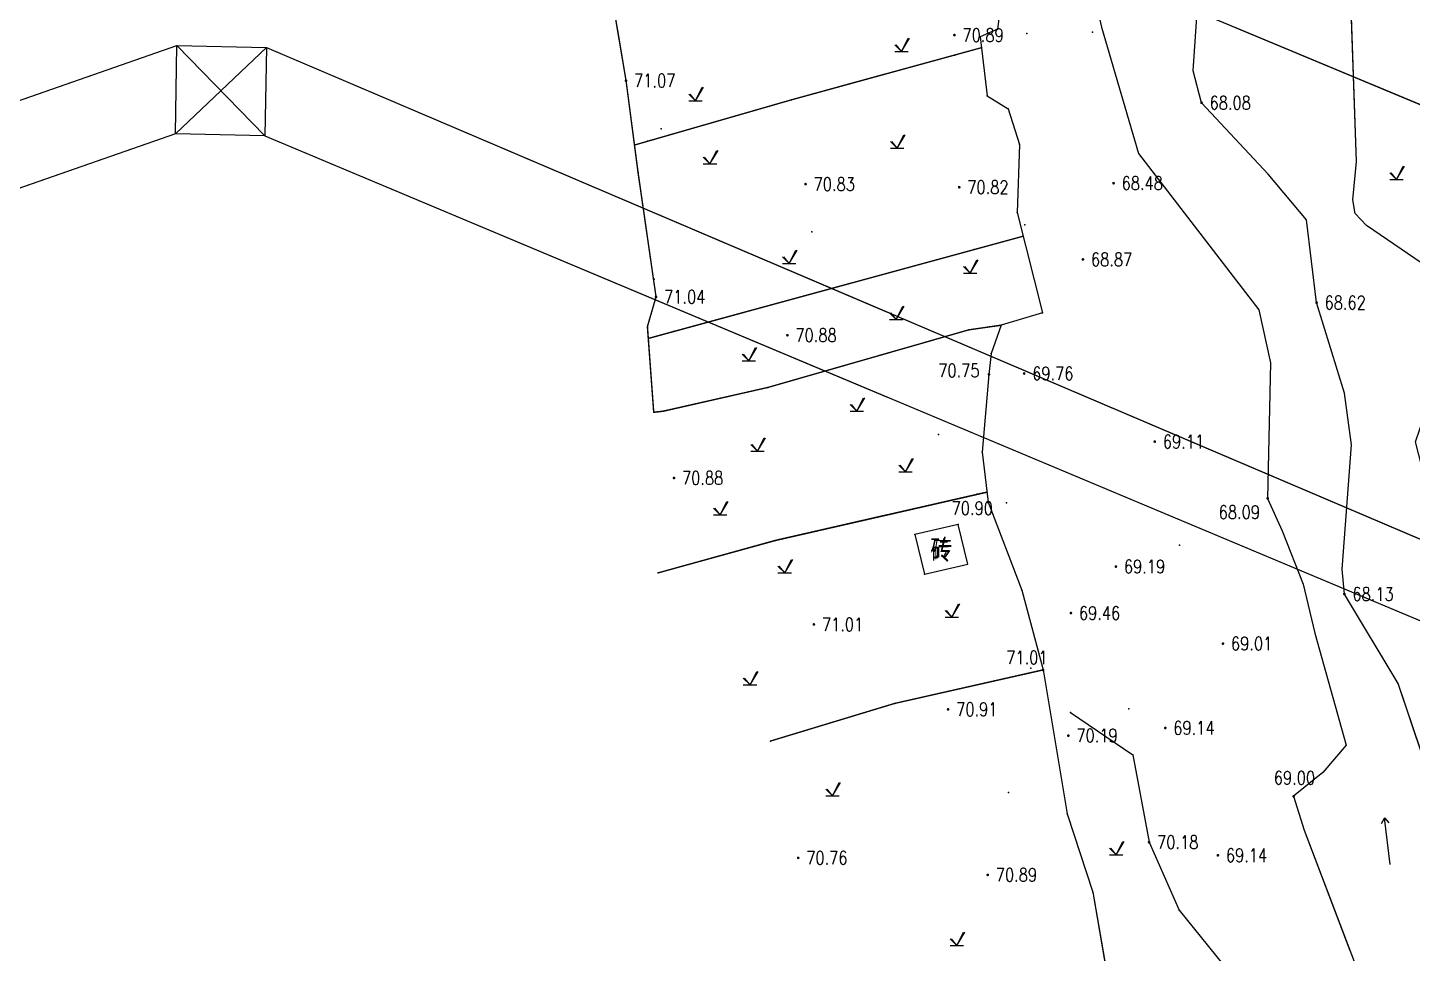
# Model space of a CAD drawing. Extents: x 10519 to 17598, y -625 to 2857.
# Drawn here: x 13756.8 to 13860.2, y 311.8 to 380.9 of the extents above; entities that cross this region are included whole.
import ezdxf
from ezdxf.enums import TextEntityAlignment as Align

# ---------------------------------------------------------------- set-up
doc = ezdxf.new("R2010")
doc.units = 0
doc.header["$MEASUREMENT"] = 0
doc.layers.get('0').update_dxf_attribs({"linetype": 'CONTINUOUS'})
for name, color, linetype in [('0000原地形', 252, 'CONTINUOUS'), ('ASSIST', 252, 'CONTINUOUS'), ('GCD', 224, 'CONTINUOUS')]:
    doc.layers.add(name, color=color, linetype=linetype)
doc.styles.get("Standard").update_dxf_attribs({"font": 'txt8.shx', "width": 0.8, "bigfont": 'hz.shx'})
doc.styles.add('正等线体', font='txt8.shx', dxfattribs={"width": 0.8, "bigfont": 'hz.shx'})
doc.styles.add('细等线体', font='', dxfattribs={"width": 0.8})
doc.styles.get('细等线体').set_extended_font_data('FZXiDengXian-Z06S')
doc.linetypes.add('10421', pattern='A,2,[150,AAA.SHX,S=1,R=0,X=0,Y=1],1e-11', length=2)

# ---------------------------------------------------------------- blocks, each defined once
blk = doc.blocks.new('GC200')
at = {"linetype": 'Continuous', "const_width": 0.2, "flags": 128}
blk.add_lwpolyline([(-0.1, 0, 1), (0.1, 0, 1)], format="xyb", close=True, dxfattribs=at)
blk = doc.blocks.new('gc123')
for p, q in [((-1, 0), (1, 0)), ((0, 0), (-0.8, 1)), ((0, 0), (1.2, 2))]:
    blk.add_line(p, q)
blk = doc.blocks.new('gc086')
for p, q in [((0, 0), (7, 0)), ((7, 0), (6.18, 0.57)), ((7, 0), (6.18, -0.57))]:
    blk.add_line(p, q)

msp = doc.modelspace()

# ---------------------------------------------------------------- linework, layer by layer
at = {"layer": '0000原地形', "linetype": 'Continuous'}
for p, q in [((13772.02, 412.19), (13987.78, 322.21)), ((13801.49, 376.94, 70.98), (13798.63, 394, 70.98)), ((13767.83, 372.97), (13774.62, 379.41)), ((13774.51, 372.82), (13767.94, 379.57)), ((13774.62, 379.41), (13925.85, 315)), ((13828.04, 379.4, 70.99), (13813.86, 375.51, 70.99)), ((13802.39, 370.08, 70.98), (13801.49, 376.94, 70.98)), ((13813.86, 375.51, 70.99), (13802.12, 372.13, 70.99)), ((13774.51, 372.82), (13923.68, 310.24)), ((13803.73, 360.79, 70.98), (13802.39, 370.08, 70.98)), ((13803.15, 357.69, 70.88), (13831.15, 365.32, 70.88)), ((13803.09, 358.58, 70.98), (13803.73, 360.79, 70.98)), ((13803.56, 352.17, 70.98), (13803.09, 358.58, 70.98)), ((13827.09, 358.33, 70.58), (13812.09, 354.03, 70.58)), ((13829.5, 358.67, 70.58), (13827.09, 358.33, 70.58)), ((13812.09, 354.03, 70.58), (13804.27, 352.25, 70.58)), ((13804.27, 352.25, 70.58), (13803.56, 352.17, 70.58)), ((13812.65, 342.61, 70.54), (13828.46, 346.22, 70.54)), ((13803.88, 340.18, 70.54), (13812.65, 342.61, 70.54)), ((13832.64, 332.93, 70.96), (13821.55, 330.43, 70.96)), ((13821.55, 330.43, 70.96), (13812.27, 327.62, 70.96))]:
    msp.add_line(p, q, dxfattribs=at)
at = {"layer": '0000原地形', "linetype": '10421'}
for p, q in [((13830.97, 394.75, 70.58), (13829.25, 380.78, 70.58)), ((13856.05, 370.9, 68.77), (13855.31, 392.17, 68.77)), ((13843.86, 377.67), (13844.63, 389.03)), ((13829.25, 380.78, 70.58), (13827.94, 380.22, 70.58)), ((13837.02, 380.94, 68.8), (13839.76, 371.51, 68.8)), ((13827.94, 380.22, 70.58), (13828.47, 375.81, 70.58)), ((13844.48, 375.29), (13843.86, 377.67)), ((13828.47, 375.81, 70.58), (13830.03, 374.84, 70.58)), ((13830.03, 374.84, 70.58), (13830.87, 372.16, 70.58)), ((13849.45, 369.96), (13844.48, 375.29)), ((13830.87, 372.16, 70.58), (13830.7, 367.09, 70.58)), ((13839.76, 371.51, 68.8), (13848.76, 359.83, 68.8)), ((13855.79, 368.04, 68.77), (13856.05, 370.9, 68.77)), ((13852.33, 366.54), (13849.45, 369.96)), ((13855.97, 367.01, 68.77), (13855.79, 368.04, 68.77)), ((13830.7, 367.09, 70.58), (13832.59, 359.61, 70.58)), ((13853.07, 360.36), (13852.33, 366.54)), ((13856.8, 366.11, 68.77), (13855.97, 367.01, 68.77)), ((13862.45, 362.27, 68.77), (13856.8, 366.11, 68.77)), ((13856.8, 366.11, 68.77), (13856.8, 366.11, 68.77)), ((13855.17, 353.61), (13853.07, 360.36)), ((13832.59, 359.61, 70.58), (13829.5, 358.67, 70.58)), ((13848.76, 359.83, 68.8), (13849.64, 355.87, 68.8)), ((13829.5, 358.67, 70.58), (13828.77, 356.57, 70.58)), ((13828.77, 356.57, 70.58), (13828.6, 355, 70.58)), ((13849.64, 355.87, 68.8), (13849.42, 345.74, 68.8)), ((13828.6, 355, 70.58), (13828.09, 349.19, 70.58)), ((13855.68, 349.74), (13855.17, 353.61)), ((13854.99, 340.47), (13855.68, 349.74)), ((13828.09, 349.19, 70.58), (13828.55, 345.45, 70.58)), ((13849.42, 345.74, 68.8), (13850.51, 343.33, 68.8)), ((13828.55, 345.45, 70.58), (13831.05, 338.89, 70.58)), ((13850.51, 343.33, 68.8), (13852.08, 339.35, 68.8)), ((13855.15, 338.6), (13854.99, 340.47)), ((13852.08, 339.35, 68.8), (13852.95, 335.69, 68.8)), ((13831.05, 338.89, 70.58), (13832.64, 332.93, 70.58)), ((13859.18, 331.93), (13855.15, 338.6)), ((13852.95, 335.69, 68.8), (13855.28, 327.31, 68.8)), ((13832.64, 332.93, 70.58), (13834.44, 322.18, 70.58)), ((13863.86, 318), (13859.18, 331.93)), ((13834.68, 329.76, 70.7), (13839.36, 326.59, 70.7)), ((13855.28, 327.31, 68.8), (13853.55, 325.27, 68.8)), ((13839.36, 326.59, 70.7), (13840.56, 320.07, 70.7)), ((13853.55, 325.27, 68.8), (13851.36, 323.5, 68.8)), ((13851.36, 323.5, 68.8), (13852.14, 320.96, 68.8)), ((13834.44, 322.18, 70.58), (13836.35, 316.35, 70.58)), ((13852.14, 320.96, 68.8), (13856.28, 310.11, 68.8)), ((13840.56, 320.07, 70.7), (13842.81, 314.99, 70.7)), ((13836.35, 316.35, 70.58), (13837.88, 307.57, 70.58)), ((13842.81, 314.99, 70.7), (13847.18, 309.56, 70.7))]:
    msp.add_line(p, q, dxfattribs=at)
at = {"layer": '0000原地形'}
for p, q in [((13821.56, 379.62), (13822.06, 379.12)), ((13822.06, 379.12), (13822.56, 380.12)), ((13821.56, 379.12), (13822.56, 379.12)), ((13806.18, 375.94), (13806.68, 375.44)), ((13806.68, 375.44), (13807.18, 376.44)), ((13806.18, 375.44), (13807.18, 375.44)), ((13821.25, 372.4), (13821.75, 371.9)), ((13821.75, 371.9), (13822.25, 372.9)), ((13807.76, 370.72), (13808.26, 371.72)), ((13821.25, 371.9), (13822.25, 371.9)), ((13807.26, 371.22), (13807.76, 370.72)), ((13807.26, 370.72), (13808.26, 370.72)), ((13859.05, 369.56), (13859.55, 370.56)), ((13858.55, 370.06), (13859.05, 369.56)), ((13858.55, 369.56), (13859.55, 369.56)), ((13813.67, 363.28), (13814.17, 364.28)), ((13813.17, 363.78), (13813.67, 363.28)), ((13813.17, 363.28), (13814.17, 363.28)), ((13827.2, 362.56), (13827.7, 363.56)), ((13826.7, 363.06), (13827.2, 362.56)), ((13826.7, 362.56), (13827.7, 362.56)), ((13821.66, 359.11), (13822.16, 360.11)), ((13821.16, 359.61), (13821.66, 359.11)), ((13821.16, 359.11), (13822.16, 359.11)), ((13810.67, 356.02), (13811.17, 357.02)), ((13810.17, 356.52), (13810.67, 356.02)), ((13810.17, 356.02), (13811.17, 356.02)), ((13818.24, 352.76), (13818.74, 352.26)), ((13818.74, 352.26), (13819.24, 353.26)), ((13818.24, 352.26), (13819.24, 352.26)), ((13810.8, 349.77), (13811.3, 349.27)), ((13811.3, 349.27), (13811.8, 350.27)), ((13810.8, 349.27), (13811.8, 349.27)), ((13822.36, 347.72), (13822.86, 348.72)), ((13821.86, 348.22), (13822.36, 347.72)), ((13821.86, 347.72), (13822.86, 347.72)), ((13808.51, 344.51), (13809.01, 345.51)), ((13808.01, 345.01), (13808.51, 344.51)), ((13808.01, 344.51), (13809.01, 344.51)), ((13812.84, 340.68), (13813.34, 340.18)), ((13813.34, 340.18), (13813.84, 341.18)), ((13812.84, 340.18), (13813.84, 340.18)), ((13825.32, 337.38), (13825.82, 336.88)), ((13825.82, 336.88), (13826.32, 337.88)), ((13825.32, 336.88), (13826.32, 336.88)), ((13810.25, 332.32), (13810.75, 331.82)), ((13810.75, 331.82), (13811.25, 332.82)), ((13810.25, 331.82), (13811.25, 331.82)), ((13816.42, 324.03), (13816.92, 323.53)), ((13816.92, 323.53), (13817.42, 324.53)), ((13816.42, 323.53), (13817.42, 323.53)), ((13858.14, 321.88), (13857.91, 321.44)), ((13858.58, 318.41), (13858.14, 321.88)), ((13858.14, 321.88), (13858.48, 321.51)), ((13837.6, 319.63), (13838.1, 319.13)), ((13838.1, 319.13), (13838.6, 320.13)), ((13837.6, 319.13), (13838.6, 319.13)), ((13825.71, 312.86), (13826.21, 312.36)), ((13826.21, 312.36), (13826.71, 313.36)), ((13825.71, 312.36), (13826.71, 312.36))]:
    msp.add_line(p, q, dxfattribs=at)
at = {"layer": '0000原地形', "linetype": 'Continuous', "flags": 128}
for points in [[(13774.51, 372.82), (13767.83, 372.97), (13767.94, 379.57), (13774.62, 379.41)], [(13826.3, 343.79), (13823.06, 343.05), (13823.79, 340.08), (13827.03, 340.83)]]:
    msp.add_lwpolyline(points, close=True, dxfattribs=at)
at = {"layer": '0000原地形', "linetype": 'Continuous'}
for p in [(13829.25, 380.78, 70.84), (13826.02, 380.34, 70.89), (13827.94, 380.22, 70.84), (13831.42, 380.45, 69.65), (13836.34, 380.56, 68.64), (13826.04, 378.85, 70.99), (13801.49, 376.94, 71.07), (13813.86, 375.51, 70.96), (13828.47, 375.81, 70.91), (13830.03, 374.84, 70.88), (13803.08, 372.41, 71.02), (13804.11, 373.33, 70.93), (13830.87, 372.16, 70.87), (13802.39, 370.08, 70.99), (13837.91, 369.28, 68.48), (13826.38, 368.98, 70.82), (13830.7, 367.09, 70.93), (13815.36, 365.64, 70.83), (13831.29, 366.16, 69.4), (13827.5, 364.32, 70.95), (13835.62, 363.59, 68.87), (13803.58, 362.11, 71.02), (13803.73, 360.79, 71.04), (13832.59, 359.61, 71), (13803.09, 358.58, 70.95), (13805.03, 358.2, 70.88), (13827.09, 358.33, 70.96), (13829.5, 358.67, 70.88), (13828.77, 356.57, 70.84), (13828.6, 355, 70.75), (13831.23, 355.07, 69.76), (13812.09, 354.03, 70.97), (13803.56, 352.17, 70.98), (13804.27, 352.25, 70.98), (13824.82, 350.52, 70.86), (13840.99, 349.98, 69.11), (13828.09, 349.19, 70.74), (13805.07, 347.27, 70.88), (13827.73, 346.05, 70.86), (13828.55, 345.45, 70.9), (13829.9, 345.4, 69.39), (13826.3, 343.79, 71.2), (13812.65, 342.61, 70.5), (13823.06, 343.05, 71.07), (13842.83, 342.24, 69.02), (13838.08, 340.65, 69.19), (13803.88, 340.18, 70.54), (13823.78, 340.08, 71.14), (13823.79, 340.08, 71.13), (13831.05, 338.89, 70.75), (13834.72, 337.18, 69.46), (13846.08, 334.9, 69.01), (13831.74, 333.07, 70.96), (13832.64, 332.93, 71.01), (13821.55, 330.43, 71.01), (13825.55, 329.99, 70.91), (13839.04, 330.02, 70), (13834.68, 329.76, 70.12), (13834.53, 328.03, 70.19), (13841.77, 328.6, 69.14), (13812.27, 327.62, 71), (13839.36, 326.59, 70.11), (13830.05, 323.78, 70.78), (13834.44, 322.18, 70.9), (13840.56, 320.07, 70.18), (13814.35, 318.9, 70.76), (13845.7, 319.09, 69.14), (13828.51, 317.63, 70.89), (13836.35, 316.35, 71.04), (13842.81, 314.99, 70.16)]:
    msp.add_point(p, dxfattribs=at)
at = {"layer": 'ASSIST', "color": 252}
for p, q in [((13772.02, 412.19), (13987.78, 322.21)), ((13767.83, 372.97), (13774.62, 379.41)), ((13774.51, 372.82), (13767.94, 379.57)), ((13774.62, 379.41), (13925.85, 315)), ((13774.62, 379.41), (13820.95, 359.68)), ((13774.51, 372.82), (13820.95, 353.33)), ((13774.51, 372.82), (13919.53, 311.98)), ((13774.51, 372.82), (13923.68, 310.24))]:
    msp.add_line(p, q, dxfattribs=at)
at = {"layer": 'ASSIST', "color": 252, "flags": 128}
for points in [[(13862.5, 342.01), (13860.46, 349.97), (13863.7, 359.42), (13863.66, 360.49), (13862.45, 362.27), (13856.8, 366.11), (13856.8, 366.11), (13855.97, 367.01), (13855.79, 368.04), (13856.05, 370.9), (13855.31, 392.17), (13856.45, 402.04), (13855.92, 419.32), (13855.59, 451.22), (13855.62, 467.25), (13855.48, 467.52), (13854.94, 467.47), (13852.62, 466.12), (13851.59, 466.1)], [(13838.49, 415.9), (13836.75, 407.74), (13837.27, 404.74), (13838.79, 395.89), (13838.72, 392.48), (13836.55, 382.9), (13837.02, 380.94), (13839.76, 371.51), (13848.76, 359.83), (13849.64, 355.87), (13849.42, 345.74), (13850.51, 343.33), (13852.08, 339.35), (13852.95, 335.69), (13855.28, 327.31), (13853.55, 325.27), (13851.36, 323.5), (13852.14, 320.96), (13856.28, 310.11), (13856.46, 307.29), (13855.89, 299.97), (13856.72, 298.92), (13859.63, 296.81), (13864.1, 288.93)], [(13864.25, 311.98), (13863.86, 318), (13859.18, 331.93), (13855.15, 338.6), (13854.99, 340.47), (13855.68, 349.74), (13855.17, 353.61), (13853.07, 360.36), (13852.33, 366.54), (13849.45, 369.96), (13844.48, 375.29), (13843.86, 377.67), (13844.63, 389.03), (13844.59, 396.63), (13846.63, 415.3)], [(13863.86, 318), (13859.18, 331.93), (13855.15, 338.6), (13854.99, 340.47), (13855.68, 349.74), (13855.17, 353.61), (13853.07, 360.36), (13852.33, 366.54), (13849.45, 369.96), (13844.48, 375.29), (13843.86, 377.67), (13844.63, 389.03), (13844.59, 396.63), (13846.63, 415.3)], [(13772.02, 412.19), (13989.63, 321.44)], [(13830.97, 394.75), (13829.25, 380.78), (13827.94, 380.22), (13828.47, 375.81), (13830.03, 374.84), (13830.87, 372.16), (13830.7, 367.09), (13832.59, 359.61), (13829.5, 358.67), (13828.77, 356.57), (13828.6, 355), (13828.09, 349.19), (13828.55, 345.45), (13831.05, 338.89), (13832.64, 332.93), (13834.44, 322.18), (13836.35, 316.35), (13837.88, 307.57)], [(13557.52, 306.11), (13767.94, 379.57)], [(13574.34, 311.98), (13767.94, 379.57)], [(13606.97, 323.37), (13767.94, 379.57)], [(13774.62, 379.41), (13927.69, 314.21)], [(13774.62, 379.41), (13820.95, 359.68)], [(13767.83, 372.97), (13559.42, 300.32)], [(13767.83, 372.97), (13592.86, 311.98)], [(13767.83, 372.97), (13625.54, 323.37)], [(13774.51, 372.82), (13820.95, 353.33)], [(13774.51, 372.82), (13919.53, 311.98)], [(13774.51, 372.82), (13925.52, 309.47)]]:
    msp.add_lwpolyline(points, dxfattribs=at)
at = {"layer": 'ASSIST', "color": 252, "const_width": 0.1, "flags": 128}
for points, elevation in [([(13803.56, 352.17), (13803.09, 358.58), (13803.73, 360.79), (13802.39, 370.08), (13801.49, 376.94), (13798.63, 394), (13796.93, 400.74), (13801.96, 401.59), (13801.34, 405.56), (13799.41, 419.37), (13798.15, 428.1), (13805.61, 429.49), (13809.45, 429.72), (13817.02, 430.45)], 70.98), ([(13828.04, 379.4), (13813.86, 375.51), (13802.12, 372.13)], 70.99), ([(13820.95, 377.46), (13813.86, 375.51), (13802.12, 372.13)], 70.99), ([(13803.15, 357.69), (13831.15, 365.32)], 70.88), ([(13803.15, 357.69), (13820.95, 362.54)], 70.88), ([(13829.5, 358.67), (13827.09, 358.33), (13812.09, 354.03), (13804.27, 352.25)], 70.58), ([(13820.95, 356.57), (13812.09, 354.03), (13804.27, 352.25)], 70.58), ([(13804.27, 352.25), (13803.56, 352.17)], 70.58), ([(13803.88, 340.18), (13812.65, 342.61), (13828.46, 346.22)], 70.54), ([(13803.88, 340.18), (13812.65, 342.61), (13820.95, 344.51)], 70.54), ([(13832.64, 332.93), (13821.55, 330.43), (13812.27, 327.62)], 70.96), ([(13820.95, 330.25), (13812.27, 327.62)], 70.96)]:
    msp.add_lwpolyline(points, dxfattribs=dict(at, elevation=elevation))
at = {"layer": 'ASSIST', "color": 252, "flags": 128}
for points, elevation in [([(13838.49, 415.9), (13836.75, 407.74), (13837.27, 404.74), (13838.79, 395.89), (13838.72, 392.48), (13836.55, 382.9), (13837.02, 380.94), (13839.76, 371.51), (13848.76, 359.83), (13849.64, 355.87), (13849.42, 345.74), (13850.51, 343.33), (13852.08, 339.35), (13852.95, 335.69), (13855.28, 327.31), (13853.55, 325.27), (13851.36, 323.5), (13852.14, 320.96), (13855.56, 311.98)], 68.8), ([(13830.97, 394.75), (13829.25, 380.78), (13827.94, 380.22), (13828.47, 375.81), (13830.03, 374.84), (13830.87, 372.16), (13830.7, 367.09), (13832.59, 359.61), (13829.5, 358.67), (13828.77, 356.57), (13828.6, 355), (13828.09, 349.19), (13828.55, 345.45), (13831.05, 338.89), (13832.64, 332.93), (13834.44, 322.18), (13836.35, 316.35), (13837.11, 311.98)], 70.58)]:
    msp.add_lwpolyline(points, dxfattribs=dict(at, elevation=elevation))
for points in [[(13774.51, 372.82), (13767.83, 372.97), (13767.94, 379.57), (13774.62, 379.41)], [(13826.3, 343.79), (13823.06, 343.05), (13823.79, 340.08), (13827.03, 340.83)]]:
    msp.add_lwpolyline(points, close=True, dxfattribs=at)
at = {"layer": 'ASSIST', "color": 252, "elevation": 70.7, "flags": 128}
for points in [[(13834.68, 329.76, 0.00000207, 0.00000207, 0), (13839.36, 326.59, 0.00000207, 0.00000207, 0), (13840.56, 320.07, 0.00000207, 0.00000207, 0), (13842.81, 314.99, 0.00000207, 0.00000207, 0), (13845.23, 311.98, 0.00000207, 0.00000207, 0)], [(13834.68, 329.76, 0.00000207, 0.00000207, 0), (13839.36, 326.59, 0.00000207, 0.00000207, 0), (13840.56, 320.07, 0.00000207, 0.00000207, 0), (13842.81, 314.99, 0.00000207, 0.00000207, 0), (13847.18, 309.56, 0.00000207, 0.00000207, 0), (13846.85, 303.21, 0.00000207, 0.00000207, 0), (13849.38, 299.41, 0.00000207, 0.00000207, 0), (13845.43, 298.96, 0.00000207, 0.00000207, 0), (13842.94, 296.65, 0.00000207, 0.00000207, 0), (13841.22, 293.67, 0.00000207, 0.00000207, 0), (13840.55, 291.5, 0.00000207, 0.00000207, 0)]]:
    msp.add_lwpolyline(points, format="xyseb", dxfattribs=at)

# ---------------------------------------------------------------- block references
at = {"layer": 'ASSIST', "color": 252}
ref = msp.add_blockref('GC200', (13826.02, 380.34, 70.89), dxfattribs=dict(at, xscale=0.5, yscale=0.5, zscale=0.5))
ref.add_attrib('height', '70.89', dxfattribs={"layer": 'GCD', "linetype": 'Continuous', "height": 1, "style": '正等线体', "width": 0.8}).set_placement((13826.62, 380.34, 70.89), align=Align.MIDDLE_LEFT)
at = {"layer": 'ASSIST', "color": 252, "xscale": 0.5, "yscale": 0.5}
for p in [(13822.06, 379.12), (13806.68, 375.44), (13821.75, 371.9), (13807.76, 370.72), (13859.05, 369.56), (13813.67, 363.28), (13827.2, 362.56), (13821.66, 359.11), (13810.67, 356.02), (13818.74, 352.26), (13811.3, 349.27), (13822.36, 347.72), (13808.51, 344.51), (13813.34, 340.18), (13825.82, 336.88), (13810.75, 331.82), (13816.92, 323.53), (13838.1, 319.13), (13826.21, 312.36)]:
    msp.add_blockref('gc123', p, dxfattribs=at)
at = {"layer": 'ASSIST', "color": 252}
ref = msp.add_blockref('GC200', (13801.49, 376.94, 71.07), dxfattribs=dict(at, xscale=0.5, yscale=0.5, zscale=0.5))
ref.add_attrib('height', '71.07', dxfattribs={"layer": 'GCD', "linetype": 'Continuous', "height": 1, "style": '正等线体', "width": 0.8}).set_placement((13802.09, 376.94, 71.07), align=Align.MIDDLE_LEFT)
ref = msp.add_blockref('GC200', (13844.48, 375.29, 68.08), dxfattribs=dict(at, xscale=0.5, yscale=0.5, zscale=0.5))
ref.add_attrib('height', '68.08', dxfattribs={"layer": 'GCD', "linetype": 'Continuous', "height": 1, "style": '正等线体', "width": 0.8}).set_placement((13845.08, 375.29, 68.08), align=Align.MIDDLE_LEFT)
ref = msp.add_blockref('GC200', (13814.9, 369.21, 70.83), dxfattribs=dict(at, xscale=0.5, yscale=0.5, zscale=0.5))
ref.add_attrib('height', '70.83', dxfattribs={"layer": 'GCD', "linetype": 'Continuous', "height": 1, "style": '正等线体', "width": 0.8}).set_placement((13815.5, 369.21, 70.83), align=Align.MIDDLE_LEFT)
ref = msp.add_blockref('GC200', (13826.38, 368.98, 70.82), dxfattribs=dict(at, xscale=0.5, yscale=0.5, zscale=0.5))
ref.add_attrib('height', '70.82', dxfattribs={"layer": 'GCD', "linetype": 'Continuous', "height": 1, "style": '正等线体', "width": 0.8}).set_placement((13826.98, 368.98, 70.82), align=Align.MIDDLE_LEFT)
ref = msp.add_blockref('GC200', (13837.91, 369.28, 68.48), dxfattribs=dict(at, xscale=0.5, yscale=0.5, zscale=0.5))
ref.add_attrib('height', '68.48', dxfattribs={"layer": 'GCD', "linetype": 'Continuous', "height": 1, "style": '正等线体', "width": 0.8}).set_placement((13838.51, 369.28, 68.48), align=Align.MIDDLE_LEFT)
ref = msp.add_blockref('GC200', (13835.62, 363.59, 68.87), dxfattribs=dict(at, xscale=0.5, yscale=0.5, zscale=0.5))
ref.add_attrib('height', '68.87', dxfattribs={"layer": 'GCD', "linetype": 'Continuous', "height": 1, "style": '正等线体', "width": 0.8}).set_placement((13836.22, 363.59, 68.87), align=Align.MIDDLE_LEFT)
ref = msp.add_blockref('GC200', (13803.73, 360.79, 71.04), dxfattribs=dict(at, xscale=0.5, yscale=0.5, zscale=0.5))
ref.add_attrib('height', '71.04', dxfattribs={"layer": 'GCD', "linetype": 'Continuous', "height": 1, "style": '正等线体', "width": 0.8}).set_placement((13804.33, 360.79, 71.04), align=Align.MIDDLE_LEFT)
ref = msp.add_blockref('GC200', (13853.07, 360.36, 68.62), dxfattribs=dict(at, xscale=0.5, yscale=0.5, zscale=0.5))
ref.add_attrib('height', '68.62', dxfattribs={"layer": 'GCD', "linetype": 'Continuous', "height": 1, "style": '正等线体', "width": 0.8}).set_placement((13853.67, 360.36, 68.62), align=Align.MIDDLE_LEFT)
ref = msp.add_blockref('GC200', (13813.54, 357.93, 70.88), dxfattribs=dict(at, xscale=0.5, yscale=0.5, zscale=0.5))
ref.add_attrib('height', '70.88', dxfattribs={"layer": 'GCD', "linetype": 'Continuous', "height": 1, "style": '正等线体', "width": 0.8}).set_placement((13814.14, 357.93, 70.88), align=Align.MIDDLE_LEFT)
ref = msp.add_blockref('GC200', (13828.6, 355, 70.75), dxfattribs=dict(at, xscale=0.5, yscale=0.5, zscale=0.5))
ref.add_attrib('height', '70.75', dxfattribs={"layer": 'GCD', "linetype": 'Continuous', "height": 1, "style": '正等线体', "width": 0.8}).set_placement((13824.81, 355.29, 70.75), align=Align.MIDDLE_LEFT)
ref = msp.add_blockref('GC200', (13831.23, 355.07, 69.76), dxfattribs=dict(at, xscale=0.5, yscale=0.5, zscale=0.5))
ref.add_attrib('height', '69.76', dxfattribs={"layer": 'GCD', "linetype": 'Continuous', "height": 1, "style": '正等线体', "width": 0.8}).set_placement((13831.83, 355.07, 69.76), align=Align.MIDDLE_LEFT)
ref = msp.add_blockref('GC200', (13840.99, 349.98, 69.11), dxfattribs=dict(at, xscale=0.5, yscale=0.5, zscale=0.5))
ref.add_attrib('height', '69.11', dxfattribs={"layer": 'GCD', "linetype": 'Continuous', "height": 1, "style": '正等线体', "width": 0.8}).set_placement((13841.59, 349.98, 69.11), align=Align.MIDDLE_LEFT)
ref = msp.add_blockref('GC200', (13805.07, 347.27, 70.88), dxfattribs=dict(at, xscale=0.5, yscale=0.5, zscale=0.5))
ref.add_attrib('height', '70.88', dxfattribs={"layer": 'GCD', "linetype": 'Continuous', "height": 1, "style": '正等线体', "width": 0.8}).set_placement((13805.67, 347.27, 70.88), align=Align.MIDDLE_LEFT)
ref = msp.add_blockref('GC200', (13828.55, 345.45, 70.9), dxfattribs=dict(at, xscale=0.5, yscale=0.5, zscale=0.5))
ref.add_attrib('height', '70.90', dxfattribs={"layer": 'GCD', "linetype": 'Continuous', "height": 1, "style": '正等线体', "width": 0.8}).set_placement((13825.81, 345.01, 70.9), align=Align.MIDDLE_LEFT)
ref = msp.add_blockref('GC200', (13849.42, 345.74, 68.09), dxfattribs=dict(at, xscale=0.5, yscale=0.5, zscale=0.5))
ref.add_attrib('height', '68.09', dxfattribs={"layer": 'GCD', "linetype": 'Continuous', "height": 1, "style": '正等线体', "width": 0.8}).set_placement((13845.76, 344.71, 68.09), align=Align.MIDDLE_LEFT)
ref = msp.add_blockref('GC200', (13838.08, 340.65, 69.19), dxfattribs=dict(at, xscale=0.5, yscale=0.5, zscale=0.5))
ref.add_attrib('height', '69.19', dxfattribs={"layer": 'GCD', "linetype": 'Continuous', "height": 1, "style": '正等线体', "width": 0.8}).set_placement((13838.68, 340.65, 69.19), align=Align.MIDDLE_LEFT)
ref = msp.add_blockref('GC200', (13855.15, 338.6, 68.12), dxfattribs=dict(at, xscale=0.5, yscale=0.5, zscale=0.5))
ref.add_attrib('height', '68.13', dxfattribs={"layer": 'GCD', "linetype": 'Continuous', "height": 1, "style": '正等线体', "width": 0.8}).set_placement((13855.75, 338.6, 68.12), align=Align.MIDDLE_LEFT)
ref = msp.add_blockref('GC200', (13834.72, 337.18, 69.46), dxfattribs=dict(at, xscale=0.5, yscale=0.5, zscale=0.5))
ref.add_attrib('height', '69.46', dxfattribs={"layer": 'GCD', "linetype": 'Continuous', "height": 1, "style": '正等线体', "width": 0.8}).set_placement((13835.32, 337.18, 69.46), align=Align.MIDDLE_LEFT)
ref = msp.add_blockref('GC200', (13815.52, 336.33, 71.01), dxfattribs=dict(at, xscale=0.5, yscale=0.5, zscale=0.5))
ref.add_attrib('height', '71.01', dxfattribs={"layer": 'GCD', "linetype": 'Continuous', "height": 1, "style": '正等线体', "width": 0.8}).set_placement((13816.12, 336.33, 71.01), align=Align.MIDDLE_LEFT)
ref = msp.add_blockref('GC200', (13846.08, 334.9, 69.01), dxfattribs=dict(at, xscale=0.5, yscale=0.5, zscale=0.5))
ref.add_attrib('height', '69.01', dxfattribs={"layer": 'GCD', "linetype": 'Continuous', "height": 1, "style": '正等线体', "width": 0.8}).set_placement((13846.68, 334.9, 69.01), align=Align.MIDDLE_LEFT)
ref = msp.add_blockref('GC200', (13832.64, 332.93, 71.01), dxfattribs=dict(at, xscale=0.5, yscale=0.5, zscale=0.5))
ref.add_attrib('height', '71.01', dxfattribs={"layer": 'GCD', "linetype": 'Continuous', "height": 1, "style": '正等线体', "width": 0.8}).set_placement((13829.89, 333.86, 71.01), align=Align.MIDDLE_LEFT)
ref = msp.add_blockref('GC200', (13825.55, 329.99, 70.91), dxfattribs=dict(at, xscale=0.5, yscale=0.5, zscale=0.5))
ref.add_attrib('height', '70.91', dxfattribs={"layer": 'GCD', "linetype": 'Continuous', "height": 1, "style": '正等线体', "width": 0.8}).set_placement((13826.15, 329.99, 70.91), align=Align.MIDDLE_LEFT)
ref = msp.add_blockref('GC200', (13841.77, 328.6, 69.14), dxfattribs=dict(at, xscale=0.5, yscale=0.5, zscale=0.5))
ref.add_attrib('height', '69.14', dxfattribs={"layer": 'GCD', "linetype": 'Continuous', "height": 1, "style": '正等线体', "width": 0.8}).set_placement((13842.37, 328.6, 69.14), align=Align.MIDDLE_LEFT)
ref = msp.add_blockref('GC200', (13834.53, 328.03, 70.19), dxfattribs=dict(at, xscale=0.5, yscale=0.5, zscale=0.5))
ref.add_attrib('height', '70.19', dxfattribs={"layer": 'GCD', "linetype": 'Continuous', "height": 1, "style": '正等线体', "width": 0.8}).set_placement((13835.13, 328.03, 70.19), align=Align.MIDDLE_LEFT)
ref = msp.add_blockref('GC200', (13851.36, 323.5, 69), dxfattribs=dict(at, xscale=0.5, yscale=0.5, zscale=0.5))
ref.add_attrib('height', '69.00', dxfattribs={"layer": 'GCD', "linetype": 'Continuous', "height": 1, "style": '正等线体', "width": 0.8}).set_placement((13849.88, 324.88, 69), align=Align.MIDDLE_LEFT)
at = {"layer": 'ASSIST', "color": 252, "xscale": 0.4999999997772951, "yscale": 0.5, "zscale": 0.5, "rotation": 97.22919051733675}
msp.add_blockref('gc086', (13858.58, 318.41), dxfattribs=at)
at = {"layer": 'ASSIST', "color": 252}
ref = msp.add_blockref('GC200', (13840.56, 320.07, 70.18), dxfattribs=dict(at, xscale=0.5, yscale=0.5, zscale=0.5))
ref.add_attrib('height', '70.18', dxfattribs={"layer": 'GCD', "linetype": 'Continuous', "height": 1, "style": '正等线体', "width": 0.8}).set_placement((13841.16, 320.07, 70.18), align=Align.MIDDLE_LEFT)
ref = msp.add_blockref('GC200', (13814.35, 318.9, 70.76), dxfattribs=dict(at, xscale=0.5, yscale=0.5, zscale=0.5))
ref.add_attrib('height', '70.76', dxfattribs={"layer": 'GCD', "linetype": 'Continuous', "height": 1, "style": '正等线体', "width": 0.8}).set_placement((13814.95, 318.9, 70.76), align=Align.MIDDLE_LEFT)
ref = msp.add_blockref('GC200', (13845.7, 319.09, 69.14), dxfattribs=dict(at, xscale=0.5, yscale=0.5, zscale=0.5))
ref.add_attrib('height', '69.14', dxfattribs={"layer": 'GCD', "linetype": 'Continuous', "height": 1, "style": '正等线体', "width": 0.8}).set_placement((13846.3, 319.09, 69.14), align=Align.MIDDLE_LEFT)
ref = msp.add_blockref('GC200', (13828.51, 317.63, 70.89), dxfattribs=dict(at, xscale=0.5, yscale=0.5, zscale=0.5))
ref.add_attrib('height', '70.89', dxfattribs={"layer": 'GCD', "linetype": 'Continuous', "height": 1, "style": '正等线体', "width": 0.8}).set_placement((13829.11, 317.63, 70.89), align=Align.MIDDLE_LEFT)
at = {"layer": 'GCD', "linetype": 'Continuous'}
ref = msp.add_blockref('GC200', (13826.02, 380.34, 70.89), dxfattribs=dict(at, xscale=0.5, yscale=0.5, zscale=0.5))
ref.add_attrib('height', '70.89', dxfattribs={"linetype": 'Continuous', "height": 1, "style": '正等线体', "width": 0.8}).set_placement((13826.62, 380.34, 70.89), align=Align.MIDDLE_LEFT)
ref = msp.add_blockref('GC200', (13801.49, 376.94, 71.07), dxfattribs=dict(at, xscale=0.5, yscale=0.5, zscale=0.5))
ref.add_attrib('height', '71.07', dxfattribs={"linetype": 'Continuous', "height": 1, "style": '正等线体', "width": 0.8}).set_placement((13802.09, 376.94, 71.07), align=Align.MIDDLE_LEFT)
ref = msp.add_blockref('GC200', (13844.48, 375.29, 68.08), dxfattribs=dict(at, xscale=0.5, yscale=0.5, zscale=0.5))
ref.add_attrib('height', '68.08', dxfattribs={"linetype": 'Continuous', "height": 1, "style": '正等线体', "width": 0.8}).set_placement((13845.08, 375.29, 68.08), align=Align.MIDDLE_LEFT)
ref = msp.add_blockref('GC200', (13814.9, 369.21, 70.83), dxfattribs=dict(at, xscale=0.5, yscale=0.5, zscale=0.5))
ref.add_attrib('height', '70.83', dxfattribs={"linetype": 'Continuous', "height": 1, "style": '正等线体', "width": 0.8}).set_placement((13815.5, 369.21, 70.83), align=Align.MIDDLE_LEFT)
ref = msp.add_blockref('GC200', (13826.38, 368.98, 70.82), dxfattribs=dict(at, xscale=0.5, yscale=0.5, zscale=0.5))
ref.add_attrib('height', '70.82', dxfattribs={"linetype": 'Continuous', "height": 1, "style": '正等线体', "width": 0.8}).set_placement((13826.98, 368.98, 70.82), align=Align.MIDDLE_LEFT)
ref = msp.add_blockref('GC200', (13837.91, 369.28, 68.48), dxfattribs=dict(at, xscale=0.5, yscale=0.5, zscale=0.5))
ref.add_attrib('height', '68.48', dxfattribs={"linetype": 'Continuous', "height": 1, "style": '正等线体', "width": 0.8}).set_placement((13838.51, 369.28, 68.48), align=Align.MIDDLE_LEFT)
ref = msp.add_blockref('GC200', (13835.62, 363.59, 68.87), dxfattribs=dict(at, xscale=0.5, yscale=0.5, zscale=0.5))
ref.add_attrib('height', '68.87', dxfattribs={"linetype": 'Continuous', "height": 1, "style": '正等线体', "width": 0.8}).set_placement((13836.22, 363.59, 68.87), align=Align.MIDDLE_LEFT)
ref = msp.add_blockref('GC200', (13803.73, 360.79, 71.04), dxfattribs=dict(at, xscale=0.5, yscale=0.5, zscale=0.5))
ref.add_attrib('height', '71.04', dxfattribs={"linetype": 'Continuous', "height": 1, "style": '正等线体', "width": 0.8}).set_placement((13804.33, 360.79, 71.04), align=Align.MIDDLE_LEFT)
ref = msp.add_blockref('GC200', (13853.07, 360.36, 68.62), dxfattribs=dict(at, xscale=0.5, yscale=0.5, zscale=0.5))
ref.add_attrib('height', '68.62', dxfattribs={"linetype": 'Continuous', "height": 1, "style": '正等线体', "width": 0.8}).set_placement((13853.67, 360.36, 68.62), align=Align.MIDDLE_LEFT)
ref = msp.add_blockref('GC200', (13813.54, 357.93, 70.88), dxfattribs=dict(at, xscale=0.5, yscale=0.5, zscale=0.5))
ref.add_attrib('height', '70.88', dxfattribs={"linetype": 'Continuous', "height": 1, "style": '正等线体', "width": 0.8}).set_placement((13814.14, 357.93, 70.88), align=Align.MIDDLE_LEFT)
ref = msp.add_blockref('GC200', (13828.6, 355, 70.75), dxfattribs=dict(at, xscale=0.5, yscale=0.5, zscale=0.5))
ref.add_attrib('height', '70.75', dxfattribs={"linetype": 'Continuous', "height": 1, "style": '正等线体', "width": 0.8}).set_placement((13824.81, 355.29, 70.75), align=Align.MIDDLE_LEFT)
ref = msp.add_blockref('GC200', (13831.23, 355.07, 69.76), dxfattribs=dict(at, xscale=0.5, yscale=0.5, zscale=0.5))
ref.add_attrib('height', '69.76', dxfattribs={"linetype": 'Continuous', "height": 1, "style": '正等线体', "width": 0.8}).set_placement((13831.83, 355.07, 69.76), align=Align.MIDDLE_LEFT)
ref = msp.add_blockref('GC200', (13840.99, 349.98, 69.11), dxfattribs=dict(at, xscale=0.5, yscale=0.5, zscale=0.5))
ref.add_attrib('height', '69.11', dxfattribs={"linetype": 'Continuous', "height": 1, "style": '正等线体', "width": 0.8}).set_placement((13841.59, 349.98, 69.11), align=Align.MIDDLE_LEFT)
ref = msp.add_blockref('GC200', (13805.07, 347.27, 70.88), dxfattribs=dict(at, xscale=0.5, yscale=0.5, zscale=0.5))
ref.add_attrib('height', '70.88', dxfattribs={"linetype": 'Continuous', "height": 1, "style": '正等线体', "width": 0.8}).set_placement((13805.67, 347.27, 70.88), align=Align.MIDDLE_LEFT)
ref = msp.add_blockref('GC200', (13828.55, 345.45, 70.9), dxfattribs=dict(at, xscale=0.5, yscale=0.5, zscale=0.5))
ref.add_attrib('height', '70.90', dxfattribs={"linetype": 'Continuous', "height": 1, "style": '正等线体', "width": 0.8}).set_placement((13825.81, 345.01, 70.9), align=Align.MIDDLE_LEFT)
ref = msp.add_blockref('GC200', (13849.42, 345.74, 68.09), dxfattribs=dict(at, xscale=0.5, yscale=0.5, zscale=0.5))
ref.add_attrib('height', '68.09', dxfattribs={"linetype": 'Continuous', "height": 1, "style": '正等线体', "width": 0.8}).set_placement((13845.76, 344.71, 68.09), align=Align.MIDDLE_LEFT)
ref = msp.add_blockref('GC200', (13838.08, 340.65, 69.19), dxfattribs=dict(at, xscale=0.5, yscale=0.5, zscale=0.5))
ref.add_attrib('height', '69.19', dxfattribs={"linetype": 'Continuous', "height": 1, "style": '正等线体', "width": 0.8}).set_placement((13838.68, 340.65, 69.19), align=Align.MIDDLE_LEFT)
ref = msp.add_blockref('GC200', (13855.15, 338.6, 68.12), dxfattribs=dict(at, xscale=0.5, yscale=0.5, zscale=0.5))
ref.add_attrib('height', '68.13', dxfattribs={"linetype": 'Continuous', "height": 1, "style": '正等线体', "width": 0.8}).set_placement((13855.75, 338.6, 68.12), align=Align.MIDDLE_LEFT)
ref = msp.add_blockref('GC200', (13834.72, 337.18, 69.46), dxfattribs=dict(at, xscale=0.5, yscale=0.5, zscale=0.5))
ref.add_attrib('height', '69.46', dxfattribs={"linetype": 'Continuous', "height": 1, "style": '正等线体', "width": 0.8}).set_placement((13835.32, 337.18, 69.46), align=Align.MIDDLE_LEFT)
ref = msp.add_blockref('GC200', (13815.52, 336.33, 71.01), dxfattribs=dict(at, xscale=0.5, yscale=0.5, zscale=0.5))
ref.add_attrib('height', '71.01', dxfattribs={"linetype": 'Continuous', "height": 1, "style": '正等线体', "width": 0.8}).set_placement((13816.12, 336.33, 71.01), align=Align.MIDDLE_LEFT)
ref = msp.add_blockref('GC200', (13846.08, 334.9, 69.01), dxfattribs=dict(at, xscale=0.5, yscale=0.5, zscale=0.5))
ref.add_attrib('height', '69.01', dxfattribs={"linetype": 'Continuous', "height": 1, "style": '正等线体', "width": 0.8}).set_placement((13846.68, 334.9, 69.01), align=Align.MIDDLE_LEFT)
ref = msp.add_blockref('GC200', (13832.64, 332.93, 71.01), dxfattribs=dict(at, xscale=0.5, yscale=0.5, zscale=0.5))
ref.add_attrib('height', '71.01', dxfattribs={"linetype": 'Continuous', "height": 1, "style": '正等线体', "width": 0.8}).set_placement((13829.89, 333.86, 71.01), align=Align.MIDDLE_LEFT)
ref = msp.add_blockref('GC200', (13825.55, 329.99, 70.91), dxfattribs=dict(at, xscale=0.5, yscale=0.5, zscale=0.5))
ref.add_attrib('height', '70.91', dxfattribs={"linetype": 'Continuous', "height": 1, "style": '正等线体', "width": 0.8}).set_placement((13826.15, 329.99, 70.91), align=Align.MIDDLE_LEFT)
ref = msp.add_blockref('GC200', (13841.77, 328.6, 69.14), dxfattribs=dict(at, xscale=0.5, yscale=0.5, zscale=0.5))
ref.add_attrib('height', '69.14', dxfattribs={"linetype": 'Continuous', "height": 1, "style": '正等线体', "width": 0.8}).set_placement((13842.37, 328.6, 69.14), align=Align.MIDDLE_LEFT)
ref = msp.add_blockref('GC200', (13834.53, 328.03, 70.19), dxfattribs=dict(at, xscale=0.5, yscale=0.5, zscale=0.5))
ref.add_attrib('height', '70.19', dxfattribs={"linetype": 'Continuous', "height": 1, "style": '正等线体', "width": 0.8}).set_placement((13835.13, 328.03, 70.19), align=Align.MIDDLE_LEFT)
ref = msp.add_blockref('GC200', (13851.36, 323.5, 69), dxfattribs=dict(at, xscale=0.5, yscale=0.5, zscale=0.5))
ref.add_attrib('height', '69.00', dxfattribs={"linetype": 'Continuous', "height": 1, "style": '正等线体', "width": 0.8}).set_placement((13849.88, 324.88, 69), align=Align.MIDDLE_LEFT)
ref = msp.add_blockref('GC200', (13840.56, 320.07, 70.18), dxfattribs=dict(at, xscale=0.5, yscale=0.5, zscale=0.5))
ref.add_attrib('height', '70.18', dxfattribs={"linetype": 'Continuous', "height": 1, "style": '正等线体', "width": 0.8}).set_placement((13841.16, 320.07, 70.18), align=Align.MIDDLE_LEFT)
ref = msp.add_blockref('GC200', (13814.35, 318.9, 70.76), dxfattribs=dict(at, xscale=0.5, yscale=0.5, zscale=0.5))
ref.add_attrib('height', '70.76', dxfattribs={"linetype": 'Continuous', "height": 1, "style": '正等线体', "width": 0.8}).set_placement((13814.95, 318.9, 70.76), align=Align.MIDDLE_LEFT)
ref = msp.add_blockref('GC200', (13845.7, 319.09, 69.14), dxfattribs=dict(at, xscale=0.5, yscale=0.5, zscale=0.5))
ref.add_attrib('height', '69.14', dxfattribs={"linetype": 'Continuous', "height": 1, "style": '正等线体', "width": 0.8}).set_placement((13846.3, 319.09, 69.14), align=Align.MIDDLE_LEFT)
ref = msp.add_blockref('GC200', (13828.51, 317.63, 70.89), dxfattribs=dict(at, xscale=0.5, yscale=0.5, zscale=0.5))
ref.add_attrib('height', '70.89', dxfattribs={"linetype": 'Continuous', "height": 1, "style": '正等线体', "width": 0.8}).set_placement((13829.11, 317.63, 70.89), align=Align.MIDDLE_LEFT)

# ---------------------------------------------------------------- texts
at = {"layer": '0000原地形', "linetype": 'Continuous', "width": 0.8}
msp.add_text('砖', height=1.5, dxfattribs=at).set_placement((13825.04, 341.94), align=Align.MIDDLE)
at = {"layer": 'ASSIST', "color": 252, "style": '细等线体', "width": 0.8}
msp.add_text('砖', height=1.5, dxfattribs=at).set_placement((13825.04, 341.94), align=Align.MIDDLE)

doc.saveas('drawing.dxf')
